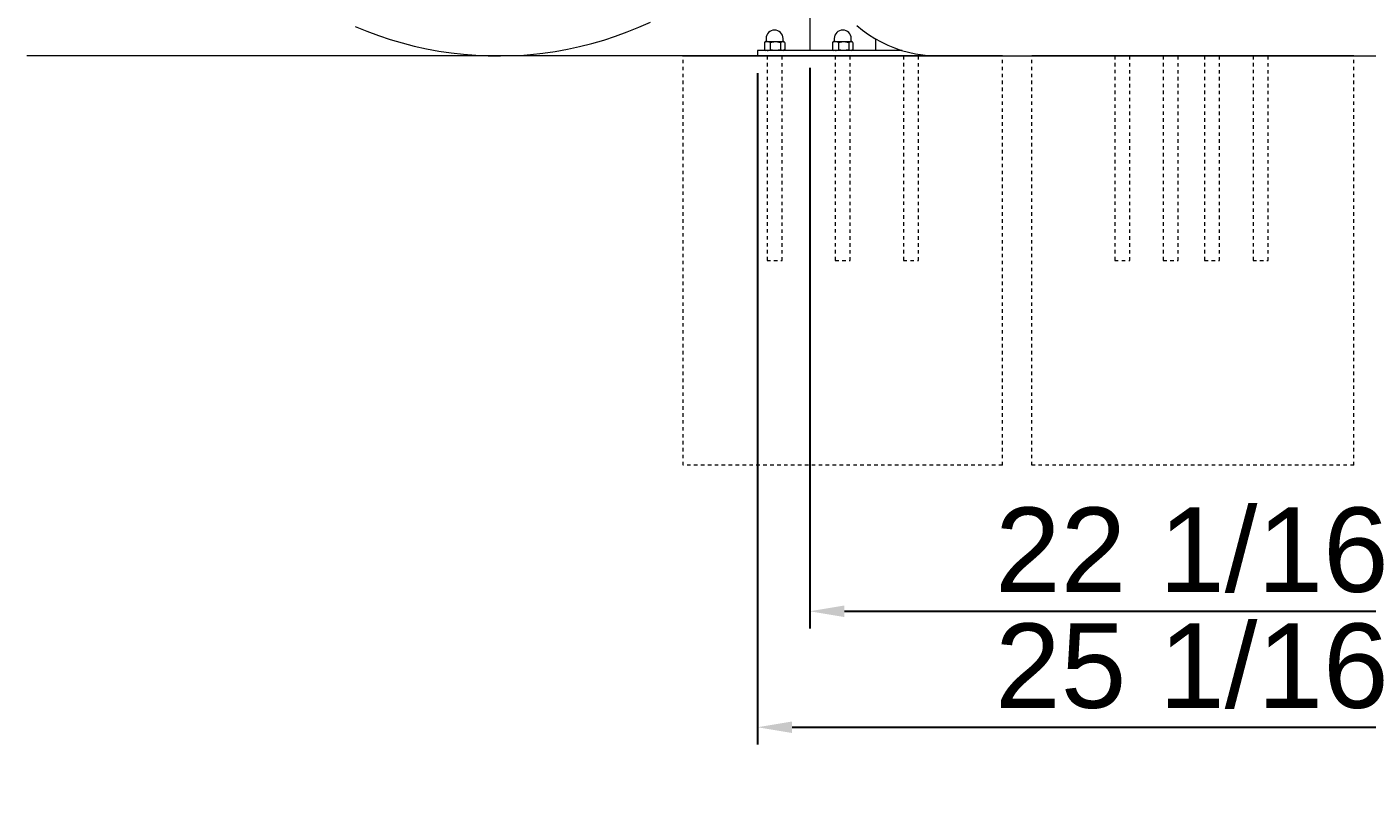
# Model space of a CAD drawing. Header units: inches. Extents: x -9 to 272, y 1 to 196.
# Drawn here: x 192.63 to 231.31, y 122.13 to 144.22 of the extents above; entities that cross this region are included whole.
import ezdxf

# ---------------------------------------------------------------- set-up
doc = ezdxf.new("R2010")
doc.units = ezdxf.units.IN
doc.linetypes.add('HIDDEN', pattern=[1.905, 1.27, -0.635])
for name, color, linetype, lineweight in [('ZANO_R', 7, 'Continuous', 0), ('ZANO_R_przerywana', 250, 'HIDDEN', 0), ('ZANO_W', 1, 'Continuous', 0)]:
    doc.layers.add(name, color=color, linetype=linetype, lineweight=lineweight)
doc.styles.get("Standard").update_dxf_attribs({"font": 'arial.ttf'})
doc.dimstyles.new('amerykanie', dxfattribs={"dimtxt": 50, "dimasz": 50, "dimexe": 0.5, "dimexo": 0.5, "dimgap": 1, "dimtad": 1, "dimdec": 0, "dimzin": 0, "dimlunit": 5, "dimtxsty": 'Standard', "dimcen": 0.09, "dimclrd": 1, "dimclre": 1, "dimclrt": 1, "dimazin": 0, "dimtfac": 1, "dimtdec": 0, "dimtmove": 0, "dimatfit": 3, "dimfxl": 1, "dimtzin": 0, "dimarcsym": 1})

# ---------------------------------------------------------------- blocks, each defined once
blk = doc.blocks.new('*D397')
at = {"layer": 'ZANO_W', "color": 1, "lineweight": -2}
for p, q in [((215.23, 143.037), (215.23, 126.852)), ((237.282, 143.037), (237.282, 126.852)), ((216.23, 127.352), (236.282, 127.352))]:
    blk.add_line(p, q, dxfattribs=at)
at = {"layer": 'ZANO_W', "color": 1}
for points in [[(216.23, 127.519), (216.23, 127.185), (215.23, 127.352)], [(236.282, 127.185), (236.282, 127.519), (237.282, 127.352)]]:
    blk.add_solid(points, dxfattribs=at)
at = {"layer": 'ZANO_W', "color": 1, "insert": (226.256, 129.112), "char_height": 2.4375, "attachment_point": 5}
blk.add_mtext('22 1/16', dxfattribs=at)
blk = doc.blocks.new('*D398')
at = {"layer": 'ZANO_W', "color": 1, "lineweight": -2}
for p, q in [((213.72, 142.88), (213.72, 123.505)), ((238.792, 142.88), (238.792, 123.505)), ((214.72, 124.005), (237.792, 124.005))]:
    blk.add_line(p, q, dxfattribs=at)
at = {"layer": 'ZANO_W', "color": 1}
for points in [[(214.72, 124.172), (214.72, 123.838), (213.72, 124.005)], [(237.792, 123.838), (237.792, 124.172), (238.792, 124.005)]]:
    blk.add_solid(points, dxfattribs=at)
at = {"layer": 'ZANO_W', "color": 1, "insert": (226.256, 125.765), "char_height": 2.4375, "attachment_point": 5}
blk.add_mtext('25 1/16', dxfattribs=at)

msp = doc.modelspace()

# ---------------------------------------------------------------- linework, layer by layer
at = {"layer": 'ZANO_R'}
for p, q in [((215.23, 147.28391), (215.23, 143.53748)), ((213.72001, 143.53748), (213.72001, 143.37998)), ((217.89207, 143.53748), (213.72001, 143.53748)), ((213.93051, 143.77554), (213.91795, 143.77055)), ((213.91795, 143.77055), (213.91795, 143.56034)), ((213.91795, 143.56034), (213.93048, 143.55569)), ((213.92904, 143.55319), (213.95626, 143.53748)), ((213.95626, 143.79341), (213.92921, 143.77779)), ((213.95626, 143.79341), (214.00344, 143.79341)), ((213.9661, 143.882), (213.9661, 143.79813)), ((214.00344, 143.79341), (214.23605, 143.79341)), ((214.08893, 143.77055), (214.23605, 143.79341)), ((214.08893, 143.77055), (214.08893, 143.56034)), ((214.23605, 143.79341), (214.44479, 143.79341)), ((214.38317, 143.56034), (214.23605, 143.53748)), ((214.38317, 143.77055), (214.44479, 143.79341)), ((214.38317, 143.77055), (214.38317, 143.56034)), ((214.46812, 143.79341), (214.44479, 143.79341)), ((214.49389, 143.55569), (214.44479, 143.53748)), ((214.45828, 143.79813), (214.45828, 143.882)), ((214.49517, 143.77779), (214.46812, 143.79341)), ((214.46812, 143.53748), (214.49533, 143.55319)), ((214.50642, 143.77055), (214.50642, 143.56034)), ((215.8987, 143.77554), (215.88614, 143.77055)), ((215.88614, 143.77055), (215.88614, 143.56034)), ((215.88614, 143.56034), (215.89867, 143.55569)), ((215.89723, 143.55319), (215.92444, 143.53748)), ((215.92444, 143.79341), (215.8974, 143.77779)), ((215.92444, 143.79341), (215.97163, 143.79341)), ((215.93429, 143.882), (215.93429, 143.79813)), ((215.97163, 143.79341), (216.20424, 143.79341)), ((216.05712, 143.77055), (216.20424, 143.79341)), ((216.05712, 143.77055), (216.05712, 143.56034)), ((216.20424, 143.79341), (216.41298, 143.79341)), ((216.35135, 143.56034), (216.20424, 143.53748)), ((216.35135, 143.77055), (216.41298, 143.79341)), ((216.35135, 143.77055), (216.35135, 143.56034)), ((216.43631, 143.79341), (216.41298, 143.79341)), ((216.46208, 143.55569), (216.41298, 143.53748)), ((216.42646, 143.79813), (216.42646, 143.882)), ((216.46336, 143.77779), (216.43631, 143.79341)), ((216.43631, 143.53748), (216.46352, 143.55319)), ((216.47461, 143.77055), (216.47461, 143.56034)), ((217.13177, 143.53748), (217.13177, 143.8721)), ((211.57261, 143.37998), (192.63414, 143.37998)), ((218.92859, 143.37998), (211.5726, 143.37998)), ((211.5726, 143.37998), (211.57566, 143.37998)), ((211.57261, 143.37998), (269.52818, 143.37998)), ((220.78916, 143.37998), (211.57566, 143.37998)), ((214.42874, 143.37998), (213.99563, 143.37998)), ((216.39693, 143.37998), (215.96382, 143.37998)), ((216.39795, 143.37998), (215.96484, 143.37998)), ((218.36614, 143.37998), (217.93303, 143.37998)), ((218.64176, 143.37998), (218.64176, 143.39296)), ((218.92859, 143.37998), (231.7178, 143.37998)), ((220.78611, 143.37998), (218.92859, 143.37998)), ((220.78916, 143.37998), (220.78611, 143.37998)), ((230.92917, 143.37998), (221.63692, 143.37998)), ((224.46612, 143.37998), (224.033, 143.37998)), ((225.86379, 143.37998), (225.43068, 143.37998)), ((227.05667, 143.37998), (226.62356, 143.37998)), ((228.45434, 143.37998), (228.02123, 143.37998))]:
    msp.add_line(p, q, dxfattribs=at)
at = {"layer": 'ZANO_R', "flags": 128}
for points in [[(206.97539, 143.40698), (207.16956, 143.42287), (207.52631, 143.46169), (207.88165, 143.51286), (208.23519, 143.57632), (208.58656, 143.65201), (208.93537, 143.73984), (209.28125, 143.83972), (209.62382, 143.95154), (209.96272, 144.07518), (210.29758, 144.2105), (210.62803, 144.35738)], [(202.10767, 144.23232), (202.44212, 144.09515), (202.78065, 143.96967), (203.1229, 143.856), (203.46849, 143.75426), (203.81705, 143.66457), (204.1682, 143.58702), (204.52157, 143.52168), (204.87677, 143.46864), (205.23341, 143.42795), (205.59112, 143.39964), (205.9495, 143.38375), (206.30817, 143.38029), (206.66674, 143.38927), (206.97539, 143.40698)], [(216.58722, 144.26123), (216.7534, 144.12597), (216.92652, 144.00091), (217.10602, 143.88647), (217.29131, 143.783), (217.48177, 143.6908), (217.67679, 143.61017), (217.87572, 143.54135), (218.07794, 143.48454), (218.28279, 143.4399), (218.48961, 143.40755), (218.69776, 143.38759), (218.89551, 143.38014), (218.92859, 143.37998)], [(214.00344, 143.79341), (213.938, 143.77962), (213.91795, 143.77055)], [(213.91795, 143.56034), (213.938, 143.55127), (214.00344, 143.53748)], [(214.08893, 143.77055), (214.02545, 143.79179), (214.00344, 143.79341)], [(214.00344, 143.53748), (214.02545, 143.5391), (214.08893, 143.56034)], [(214.23605, 143.53748), (214.22559, 143.5376), (214.08893, 143.56034)], [(214.23605, 143.79341), (214.24651, 143.79329), (214.38317, 143.77055)], [(214.44479, 143.53748), (214.44041, 143.5376), (214.38317, 143.56034)], [(214.44479, 143.79341), (214.44918, 143.79329), (214.49387, 143.77554)], [(215.97163, 143.79341), (215.90619, 143.77962), (215.88614, 143.77055)], [(215.88614, 143.56034), (215.90619, 143.55127), (215.97163, 143.53748)], [(216.05712, 143.77055), (215.99364, 143.79179), (215.97163, 143.79341)], [(215.97163, 143.53748), (215.99364, 143.5391), (216.05712, 143.56034)], [(216.20424, 143.53748), (216.19378, 143.5376), (216.05712, 143.56034)], [(216.20424, 143.79341), (216.2147, 143.79329), (216.35135, 143.77055)], [(216.41298, 143.53748), (216.4086, 143.5376), (216.35135, 143.56034)], [(216.41298, 143.79341), (216.41737, 143.79329), (216.46205, 143.77554)]]:
    msp.add_lwpolyline(points, dxfattribs=at)
at = {"layer": 'ZANO_R'}
for centre, radius, start, end in [((214.21219, 143.882), 0.24609, 0, 180), ((216.18038, 143.882), 0.24609, 0, 180), ((213.96138, 143.79813), 0.00472, 270, 0), ((214.463, 143.79813), 0.00472, 180, 270), ((215.92956, 143.79813), 0.00472, 270, 0), ((216.43119, 143.79813), 0.00472, 180, 270)]:
    msp.add_arc(centre, radius, start, end, dxfattribs=at)
at = {"layer": 'ZANO_R_przerywana', "ltscale": 0.05}
for p, q in [((211.5726, 131.5678), (211.5726, 143.37998)), ((211.57566, 131.5678), (211.57566, 143.37998)), ((213.99563, 143.37998), (213.99563, 137.47389)), ((214.42874, 137.47389), (214.42874, 143.37998)), ((215.96382, 143.37998), (215.96382, 137.47389)), ((215.96484, 143.37998), (215.96484, 137.47389)), ((216.39693, 137.47389), (216.39693, 143.37998)), ((216.39795, 137.47389), (216.39795, 143.37998)), ((217.93303, 143.37998), (217.93303, 137.47389)), ((218.36614, 137.47389), (218.36614, 143.37998)), ((220.78611, 131.5678), (220.78611, 143.37998)), ((220.78916, 131.5678), (220.78916, 143.37998)), ((221.63692, 131.5678), (221.63692, 143.37998)), ((221.63692, 131.5678), (221.63692, 143.37998)), ((224.033, 143.37998), (224.033, 137.47389)), ((224.46612, 137.47389), (224.46612, 143.37998)), ((225.43068, 143.37998), (225.43068, 137.47389)), ((225.86379, 137.47389), (225.86379, 143.37998)), ((226.62356, 143.37998), (226.62356, 137.47389)), ((227.05667, 137.47389), (227.05667, 143.37998)), ((228.02123, 143.37998), (228.02123, 137.47389)), ((228.45434, 137.47389), (228.45434, 143.37998)), ((230.92917, 131.5678), (230.92917, 143.37998)), ((230.92917, 131.5678), (230.92917, 143.37998)), ((213.99563, 137.47389), (214.42874, 137.47389)), ((215.96382, 137.47389), (216.39693, 137.47389)), ((215.96484, 137.47389), (216.39795, 137.47389)), ((217.93303, 137.47389), (218.36614, 137.47389)), ((224.033, 137.47389), (224.46612, 137.47389)), ((225.43068, 137.47389), (225.86379, 137.47389)), ((226.62356, 137.47389), (227.05667, 137.47389)), ((228.02123, 137.47389), (228.45434, 137.47389)), ((220.78611, 131.5678), (211.5726, 131.5678)), ((211.5726, 131.5678), (211.57566, 131.5678)), ((220.78916, 131.5678), (211.57566, 131.5678)), ((220.78916, 131.5678), (220.78611, 131.5678)), ((230.92917, 131.5678), (221.63692, 131.5678)), ((230.92917, 131.5678), (221.63692, 131.5678))]:
    msp.add_line(p, q, dxfattribs=at)

# ---------------------------------------------------------------- dimensions: what is measured, and where the dimension line sits
at = {"layer": 'ZANO_W'}
for base, p1, p2, picture, middle in [((237.28157, 127.35191), (215.23, 143.53748), (237.28157, 143.53748), '*D397', (226.25578, 129.11222)), ((238.791557, 124.00485), (213.720013, 143.379983), (238.791557, 143.379983), '*D398', (226.255785, 125.765168))]:
    dim = msp.add_linear_dim(base=base, p1=p1, p2=p2, dimstyle='amerykanie', override={"dimtxt": 2.4375, "dimasz": 1, "dimgap": 0.5, "dimdec": 4, "dimaunit": 1, "dimadec": 1, "dimtdec": 4, "dimtmove": 1, "dimfrac": 2}, dxfattribs=at)
    dim.commit()
    dim.dimension.update_dxf_attribs({"geometry": picture, "text_midpoint": middle})

doc.saveas('drawing.dxf')
